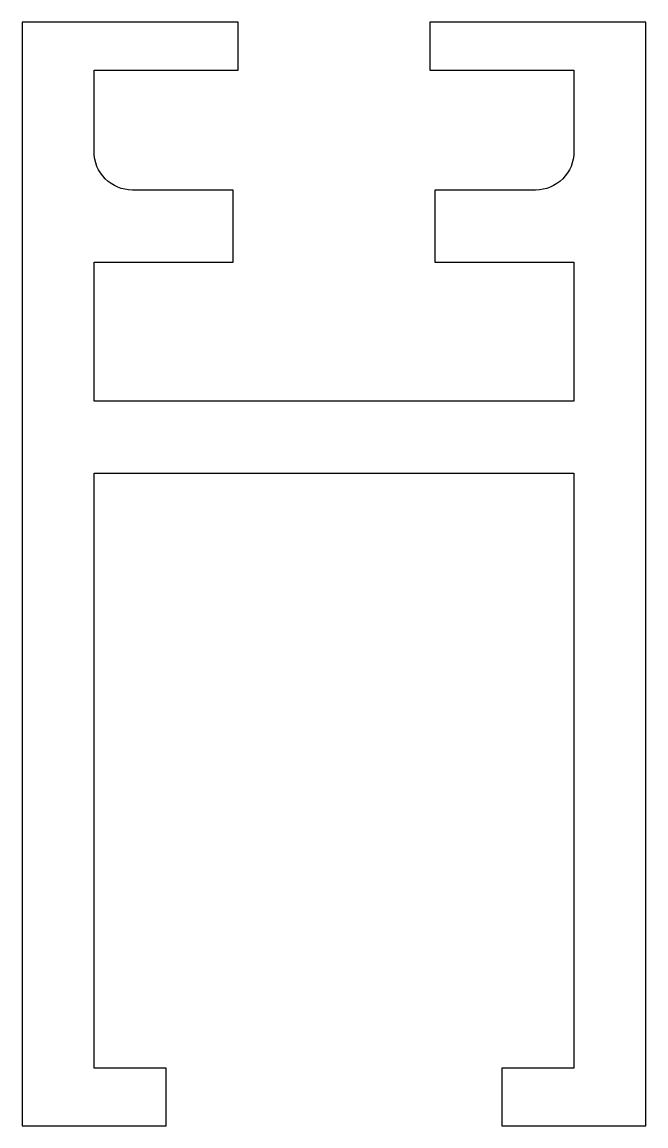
# Model space of a CAD drawing. Extents: x 0 to 13, y 0 to 23.
import ezdxf

# ---------------------------------------------------------------- set-up
doc = ezdxf.new("R2010")
doc.units = 0
doc.layers.get('0').update_dxf_attribs({"linetype": 'CONTINUOUS'})

msp = doc.modelspace()

# ---------------------------------------------------------------- linework, layer by layer
msp.add_lwpolyline([(1.5, 13.6), (11.5, 13.6), (11.5, 1.2), (10, 1.2), (10, 0), (13, 0), (13, 23), (8.5, 23), (8.5, 22), (11.5, 22), (11.5, 20.3, -0.414214), (10.7, 19.5), (8.6, 19.5), (8.6, 18), (11.5, 18), (11.5, 15.1), (1.5, 15.1), (1.5, 18), (4.4, 18), (4.4, 19.5), (2.3, 19.5, -0.414214), (1.5, 20.3), (1.5, 22), (4.5, 22), (4.5, 23), (0, 23), (0, 0), (3, 0), (3, 1.2), (1.5, 1.2)], format="xyb", close=True)

doc.saveas('drawing.dxf')
